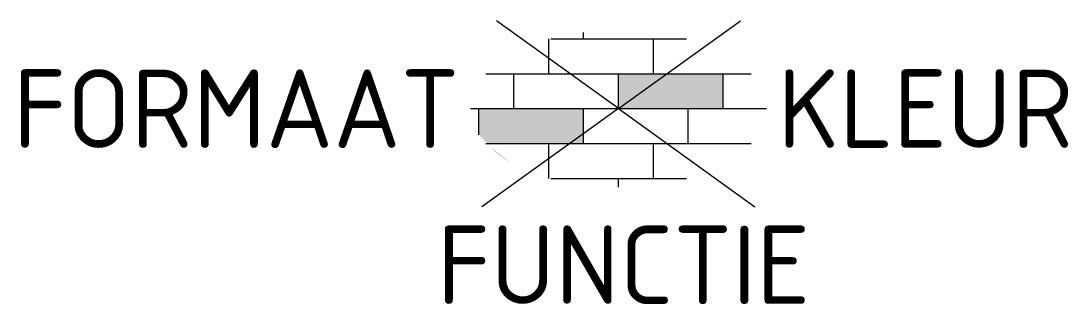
# Model space of a CAD drawing. Extents: x -13.7 to 10.3, y -4.5 to 2.
import ezdxf
from ezdxf.enums import TextEntityAlignment as Align

# ---------------------------------------------------------------- set-up
doc = ezdxf.new("R2010")
doc.units = 0
doc.styles.add('NLCS-ISO', font='NLCS-ISO.ttf')

msp = doc.modelspace()

# ---------------------------------------------------------------- hatches: boundary and pattern name
h = msp.add_hatch(color=256)
h.paths.add_polyline_path([(2.4, 0), (0, 0), (0, 0.8), (2.4, 0.8)])
edge = h.paths.add_edge_path()
edge.add_ellipse((0.002, 0), major_axis=(-3.395, 0), ratio=0.530207, start_angle=19.3964, end_angle=26.3878)
edge.add_line((-3.039, -0.8), (-0.8, -0.8))
edge.add_line((-0.8, -0.8), (-0.8, 0))
edge.add_line((-0.8, 0), (-3.2, 0))
edge.add_line((-3.2, 0), (-3.2, -0.598))

# ---------------------------------------------------------------- linework, layer by layer
for p, q in [((0, 0), (-2.796, 2.013)), ((0, 0), (2.796, 2.013)), ((-0.8, 1.6), (-0.8, 1.749)), ((-1.6, 0.8), (-1.6, 1.6)), ((-1.553, 1.6), (1.557, 1.6)), ((0.8, 0.8), (0.8, 1.6)), ((-3.039, 0.8), (3.043, 0.8)), ((-2.4, 0), (-2.4, 0.8)), ((0, 0), (0, 0.8)), ((2.4, 0), (2.4, 0.8)), ((-3.393, 0), (3.397, 0)), ((-3.2, -0.598), (-3.2, 0)), ((-0.8, -0.8), (-0.8, 0)), ((1.6, -0.8), (1.6, 0)), ((0, 0), (-3.129, -2.253)), ((0, 0), (3.129, -2.253)), ((-3.039, -0.8), (3.043, -0.8)), ((-1.6, -1.6), (-1.6, -0.8)), ((0.8, -1.6), (0.8, -0.8)), ((-1.553, -1.6), (1.557, -1.6)), ((0, -1.8), (0, -1.6))]:
    msp.add_line(p, q)

# ---------------------------------------------------------------- texts
at = {"style": 'NLCS-ISO'}
msp.add_attdef('FORMAAT', text='LF', height=1.8, dxfattribs=at).set_placement((-3.643, 0), align=Align.MIDDLE_RIGHT)
msp.add_attdef('KLEUR', text='G', height=1.8, dxfattribs=at).set_placement((3.647, 0), align=Align.MIDDLE_LEFT)
at = {"style": 'NLCS-ISO', "flags": 1}
msp.add_attdef('FUNCTIE', text='', height=1.8, dxfattribs=at).set_placement((0.116, -3.585), align=Align.MIDDLE_CENTER)

doc.saveas('drawing.dxf')
